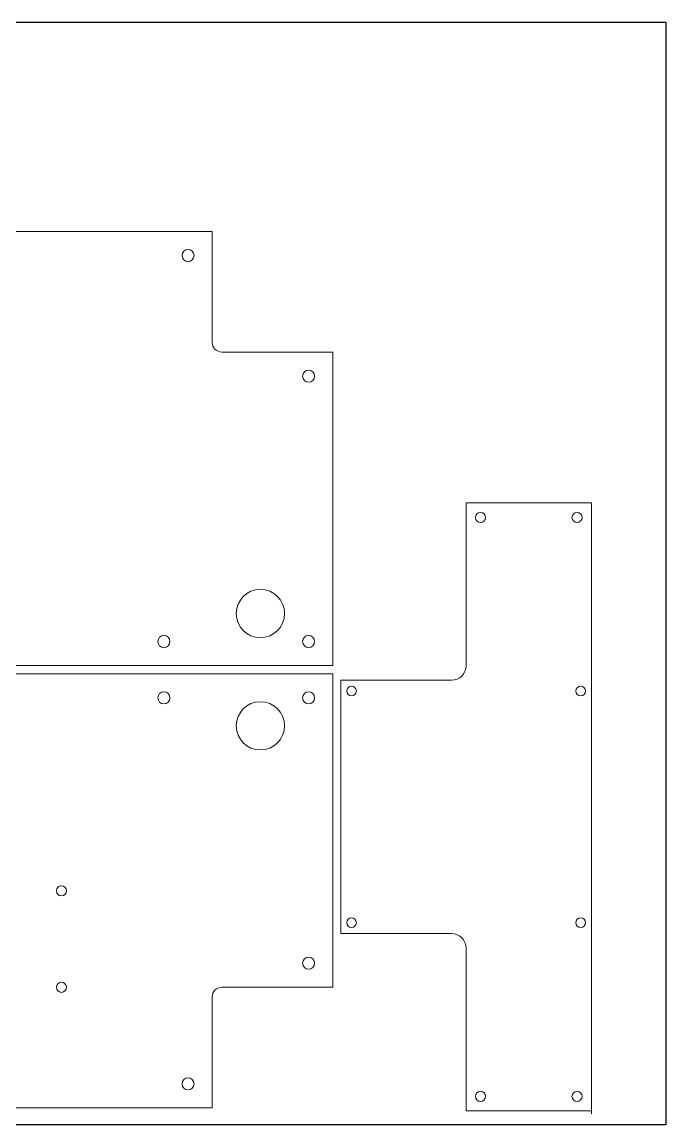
# Model space of a CAD drawing. Header units: inches. Extents: x -361 to 2602, y -61 to 1457.
# Drawn here: x 342.6 to 609.6, y 1000 to 1457.2 of the extents above; entities that cross this region are included whole.
import ezdxf

# ---------------------------------------------------------------- set-up
doc = ezdxf.new("R2010")
doc.units = ezdxf.units.IN
doc.header["$MEASUREMENT"] = 0

msp = doc.modelspace()

# ---------------------------------------------------------------- linework, layer by layer
at = {"lineweight": -3}
for p, q in [((0, 1457.2), (609.6, 1457.2)), ((609.6, 1457.2), (609.6, 1000)), ((609.6, 1000), (0, 1000))]:
    msp.add_line(p, q, dxfattribs=at)
at = {"color": 1, "lineweight": 0}
for p, q in [((421.44, 1370.41), (56.44, 1370.41)), ((421.44, 1324.41), (421.44, 1370.41)), ((471.44, 1320.41), (425.44, 1320.41)), ((471.44, 1190.41), (471.44, 1320.41)), ((526.73, 1257.85), (526.73, 1190.35)), ((526.73, 1257.85), (578.73, 1257.85)), ((578.73, 1257.85), (578.73, 1004.67)), ((6.44, 1190.41), (471.44, 1190.41)), ((6.44, 1187.05), (471.44, 1187.05)), ((471.44, 1187.05), (471.44, 1057.05)), ((474.73, 1079.35), (474.73, 1184.35)), ((474.73, 1184.35), (520.73, 1184.35)), ((520.73, 1079.35), (474.73, 1079.35)), ((526.73, 1073.35), (526.73, 1005.85)), ((471.44, 1057.05), (425.44, 1057.05)), ((421.44, 1053.05), (421.44, 1007.05)), ((421.44, 1007.05), (56.44, 1007.05)), ((526.73, 1005.85), (578.73, 1005.85))]:
    msp.add_line(p, q, dxfattribs=at)
for centre, radius in [((411.44, 1360.41), 2.5), ((461.44, 1310.41), 2.5), ((532.73, 1251.85), 2.1), ((572.73, 1251.85), 2.1), ((441.44, 1212.01), 10), ((401.44, 1200.41), 2.5), ((461.44, 1200.41), 2.5), ((479.23, 1179.85), 2), ((574.23, 1179.85), 2), ((401.44, 1177.05), 2.5), ((441.44, 1165.45), 10), ((461.44, 1177.05), 2.5), ((358.94, 1097.05), 2.1), ((479.23, 1083.85), 2), ((574.23, 1083.85), 2), ((461.44, 1067.05), 2.5), ((358.94, 1057.05), 2.1), ((411.44, 1017.05), 2.5), ((532.73, 1011.85), 2.1), ((572.73, 1011.85), 2.1)]:
    msp.add_circle(centre, radius, dxfattribs=at)
for centre, radius, start, end in [((425.44, 1324.41), 4, 180, 270), ((520.73, 1190.35), 6, 270, 0), ((520.73, 1073.35), 6, 0, 90), ((425.44, 1053.05), 4, 90, 180)]:
    msp.add_arc(centre, radius, start, end, dxfattribs=at)

doc.saveas('drawing.dxf')
